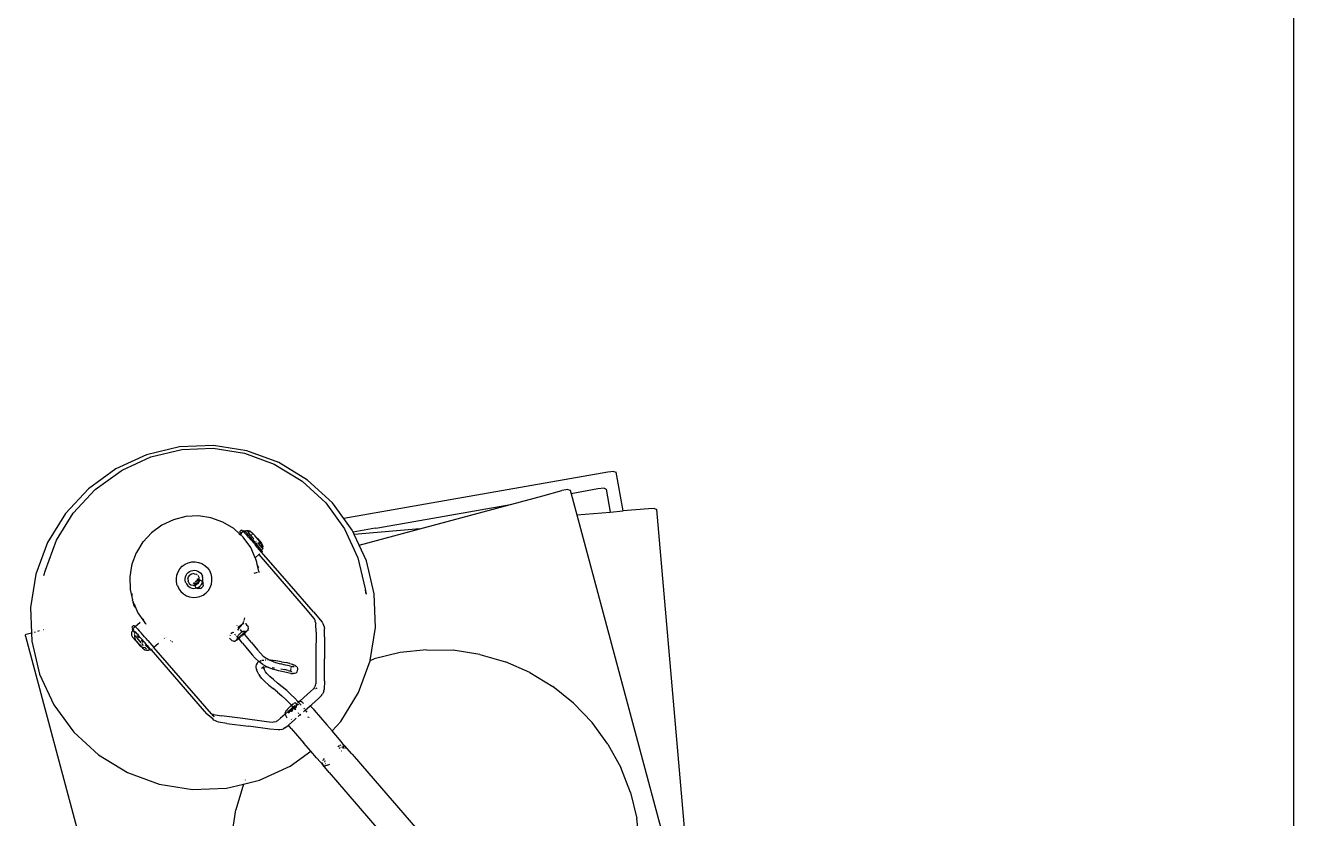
# Model space of a CAD drawing. Header units: metres. Extents: x -353 to 1688, y -477 to 135.
# Drawn here: x 73.053 to 73.4581, y -222.305 to -222.0516 of the extents above; entities that cross this region are included whole.
import ezdxf

# ---------------------------------------------------------------- set-up
doc = ezdxf.new("R2010")
doc.units = ezdxf.units.M
doc.header["$MEASUREMENT"] = 0
doc.layers.add('ID-LOOSE2', color=8, linetype='Continuous')

msp = doc.modelspace()

# ---------------------------------------------------------------- linework, layer by layer
at = {"layer": 'ID-LOOSE2', "linetype": 'Continuous'}
for p, q in [((73.45813, -221.91264), (73.45813, -222.5684)), ((73.10229, -222.18623), (73.09176, -222.18875)), ((73.1131, -222.18579), (73.10229, -222.18623)), ((73.12379, -222.18748), (73.1131, -222.18579)), ((73.09176, -222.18875), (73.08193, -222.19328)), ((73.08397, -222.19369), (73.09314, -222.18946)), ((73.09314, -222.18946), (73.10296, -222.18711)), ((73.10296, -222.18711), (73.11304, -222.1867)), ((73.11304, -222.1867), (73.12301, -222.18827)), ((73.12301, -222.18827), (73.13248, -222.19173)), ((73.13394, -222.1912), (73.12379, -222.18748)), ((73.08193, -222.19328), (73.07316, -222.19962)), ((73.07528, -222.19988), (73.08357, -222.19388)), ((73.08357, -222.19388), (73.08397, -222.19369)), ((73.13248, -222.19173), (73.14108, -222.19699)), ((73.14315, -222.19683), (73.13394, -222.1912)), ((73.23909, -222.19427), (73.15473, -222.20915)), ((73.24104, -222.19406), (73.23909, -222.19427)), ((73.24104, -222.19406), (73.24175, -222.19434)), ((73.24393, -222.2067), (73.24175, -222.19434)), ((73.14108, -222.19699), (73.14145, -222.19724)), ((73.14145, -222.19724), (73.14896, -222.20415)), ((73.1511, -222.20414), (73.14315, -222.19683)), ((73.07316, -222.19962), (73.06581, -222.20755)), ((73.06833, -222.20737), (73.07528, -222.19988)), ((73.20841, -222.20454), (73.21829, -222.20185)), ((73.21829, -222.20185), (73.22441, -222.20022)), ((73.22634, -222.19984), (73.22441, -222.20022)), ((73.22634, -222.19984), (73.22707, -222.20005)), ((73.22707, -222.20005), (73.22738, -222.20119)), ((73.23591, -222.19969), (73.22738, -222.20119)), ((73.22738, -222.20119), (73.2292, -222.20799)), ((73.23786, -222.19948), (73.23591, -222.19969)), ((73.23786, -222.19948), (73.23857, -222.19976)), ((73.23857, -222.19976), (73.23986, -222.20706)), ((73.14896, -222.20415), (73.15495, -222.2124)), ((73.15473, -222.20915), (73.1511, -222.20414)), ((73.16559, -222.21209), (73.20803, -222.2046)), ((73.17899, -222.21239), (73.20803, -222.2046)), ((73.20803, -222.2046), (73.20841, -222.20454)), ((73.23986, -222.20706), (73.24393, -222.2067)), ((73.25207, -222.20599), (73.24393, -222.2067)), ((73.25403, -222.20595), (73.25207, -222.20599)), ((73.25403, -222.20595), (73.25472, -222.20629)), ((73.26541, -222.32854), (73.25472, -222.20629)), ((73.06581, -222.20755), (73.06013, -222.21674)), ((73.06296, -222.21607), (73.06833, -222.20737)), ((73.10031, -222.20952), (73.09666, -222.21125)), ((73.10423, -222.20853), (73.10031, -222.20952)), ((73.10828, -222.20831), (73.10423, -222.20853)), ((73.1123, -222.2089), (73.10828, -222.20831)), ((73.11613, -222.21026), (73.1123, -222.2089)), ((73.11961, -222.21236), (73.11613, -222.21026)), ((73.15744, -222.21287), (73.15473, -222.20915)), ((73.2292, -222.20799), (73.23986, -222.20706)), ((73.2292, -222.20799), (73.26731, -222.35023)), ((73.23988, -222.20713), (73.23989, -222.20719)), ((73.09333, -222.21365), (73.09064, -222.21657)), ((73.09662, -222.21127), (73.09333, -222.21365)), ((73.09666, -222.21125), (73.09662, -222.21127)), ((73.1215, -222.21409), (73.11961, -222.21236)), ((73.12136, -222.21421), (73.1215, -222.21409)), ((73.12153, -222.21322), (73.12149, -222.21333)), ((73.12149, -222.21333), (73.12157, -222.21348)), ((73.1215, -222.21409), (73.1218, -222.21382)), ((73.12261, -222.21511), (73.1215, -222.21409)), ((73.12194, -222.21286), (73.12153, -222.21322)), ((73.12157, -222.21348), (73.12167, -222.21364)), ((73.1218, -222.21382), (73.12167, -222.21364)), ((73.1218, -222.21382), (73.12187, -222.21376)), ((73.12188, -222.21393), (73.1218, -222.21382)), ((73.12188, -222.21393), (73.12209, -222.21419)), ((73.12192, -222.21372), (73.12254, -222.21317)), ((73.12197, -222.21284), (73.12194, -222.21286)), ((73.12197, -222.21284), (73.12208, -222.21281)), ((73.12223, -222.21291), (73.12208, -222.21281)), ((73.12223, -222.21291), (73.12236, -222.21301)), ((73.12236, -222.21301), (73.12254, -222.21317)), ((73.12254, -222.21317), (73.12272, -222.21301)), ((73.12254, -222.21317), (73.1226, -222.21323)), ((73.12294, -222.21357), (73.1226, -222.21323)), ((73.12272, -222.21301), (73.12282, -222.213)), ((73.12282, -222.213), (73.12295, -222.21309)), ((73.12294, -222.21357), (73.12336, -222.21401)), ((73.12295, -222.21309), (73.12308, -222.21321)), ((73.12317, -222.21329), (73.12308, -222.21321)), ((73.12348, -222.21302), (73.12317, -222.21329)), ((73.12317, -222.21329), (73.12319, -222.21342)), ((73.1233, -222.21341), (73.12317, -222.21329)), ((73.1233, -222.21341), (73.12362, -222.21372)), ((73.12386, -222.21454), (73.12336, -222.21401)), ((73.12348, -222.21302), (73.12372, -222.21295)), ((73.12362, -222.21372), (73.12401, -222.21414)), ((73.12372, -222.21295), (73.12423, -222.213)), ((73.12416, -222.21342), (73.12377, -222.21306)), ((73.12377, -222.21306), (73.12403, -222.21317)), ((73.12441, -222.21514), (73.12386, -222.21454)), ((73.12401, -222.21414), (73.12436, -222.2145)), ((73.1246, -222.21327), (73.12403, -222.21317)), ((73.12416, -222.21342), (73.1244, -222.21373)), ((73.12423, -222.213), (73.12426, -222.21303)), ((73.12436, -222.2145), (73.12425, -222.21452)), ((73.12478, -222.21317), (73.12426, -222.21303)), ((73.12442, -222.21449), (73.12436, -222.2145)), ((73.12436, -222.2145), (73.12448, -222.21463)), ((73.12488, -222.21429), (73.1244, -222.21373)), ((73.12448, -222.21463), (73.12499, -222.21519)), ((73.12511, -222.21345), (73.1246, -222.21327)), ((73.12478, -222.21317), (73.1248, -222.21321)), ((73.12511, -222.21345), (73.1248, -222.21321)), ((73.12488, -222.21429), (73.12497, -222.21439)), ((73.12497, -222.21439), (73.1249, -222.21441)), ((73.12523, -222.21435), (73.12497, -222.21439)), ((73.12497, -222.21439), (73.12603, -222.21562)), ((73.12515, -222.21347), (73.12511, -222.21345)), ((73.12515, -222.2135), (73.12511, -222.21345)), ((73.12515, -222.21347), (73.12526, -222.21352)), ((73.12526, -222.21352), (73.12583, -222.21402)), ((73.12534, -222.21366), (73.12581, -222.2142)), ((73.12713, -222.21551), (73.12583, -222.21402)), ((73.12633, -222.2148), (73.1266, -222.21512)), ((73.15495, -222.2124), (73.15923, -222.22165)), ((73.15772, -222.21348), (73.15744, -222.21287)), ((73.16471, -222.21224), (73.15772, -222.21348)), ((73.15806, -222.21422), (73.15772, -222.21348)), ((73.17899, -222.21239), (73.15806, -222.21422)), ((73.15962, -222.21758), (73.15806, -222.21422)), ((73.15962, -222.21758), (73.17899, -222.21239)), ((73.16471, -222.21224), (73.16559, -222.21209)), ((73.06013, -222.21674), (73.05638, -222.22687)), ((73.05941, -222.22564), (73.06296, -222.21607)), ((73.09057, -222.21662), (73.08849, -222.21998)), ((73.09064, -222.21657), (73.09057, -222.21662)), ((73.125, -222.21841), (73.12261, -222.21511)), ((73.12441, -222.21514), (73.12498, -222.21577)), ((73.12554, -222.2164), (73.12498, -222.21577)), ((73.12553, -222.21579), (73.12499, -222.21519)), ((73.12647, -222.22164), (73.125, -222.21841)), ((73.12553, -222.21579), (73.12608, -222.21641)), ((73.12608, -222.21701), (73.12554, -222.2164)), ((73.12657, -222.21697), (73.12608, -222.21641)), ((73.12608, -222.21701), (73.12658, -222.21759)), ((73.12645, -222.21698), (73.12657, -222.21697)), ((73.12657, -222.21697), (73.12714, -222.21692)), ((73.12662, -222.21703), (73.12657, -222.21697)), ((73.1285, -222.21984), (73.12658, -222.21759)), ((73.1266, -222.21512), (73.12791, -222.21661)), ((73.12713, -222.21762), (73.12662, -222.21703)), ((73.12666, -222.21634), (73.12676, -222.21646)), ((73.12713, -222.21551), (73.1284, -222.21697)), ((73.12758, -222.21816), (73.12713, -222.21762)), ((73.12736, -222.21714), (73.12745, -222.21724)), ((73.1274, -222.2169), (73.12795, -222.21685)), ((73.12745, -222.21724), (73.12798, -222.21784)), ((73.12796, -222.21862), (73.12758, -222.21816)), ((73.12833, -222.21724), (73.12791, -222.21661)), ((73.12826, -222.219), (73.12796, -222.21862)), ((73.12798, -222.21784), (73.12838, -222.21827)), ((73.12838, -222.2192), (73.12826, -222.219)), ((73.12839, -222.21733), (73.12833, -222.21724)), ((73.12855, -222.21848), (73.12838, -222.21827)), ((73.12839, -222.21733), (73.12851, -222.21791)), ((73.1284, -222.21697), (73.12881, -222.21759)), ((73.12844, -222.21921), (73.12875, -222.21894)), ((73.12855, -222.21848), (73.12851, -222.21791)), ((73.12869, -222.21869), (73.12855, -222.21848)), ((73.12886, -222.21871), (73.12875, -222.21894)), ((73.12881, -222.21759), (73.12888, -222.21812)), ((73.12886, -222.21871), (73.12888, -222.21812)), ((73.16196, -222.22265), (73.15962, -222.21758)), ((73.08843, -222.22007), (73.08704, -222.22375)), ((73.08843, -222.22007), (73.08849, -222.21998)), ((73.10507, -222.22325), (73.10616, -222.22299)), ((73.10616, -222.22299), (73.10727, -222.22294)), ((73.10727, -222.22294), (73.10837, -222.22312)), ((73.10837, -222.22312), (73.10942, -222.2235)), ((73.1276, -222.22061), (73.12647, -222.22164)), ((73.12668, -222.22211), (73.12647, -222.22164)), ((73.12691, -222.22311), (73.12668, -222.22211)), ((73.12711, -222.2238), (73.12691, -222.22311)), ((73.12778, -222.22048), (73.1276, -222.22061)), ((73.1276, -222.22061), (73.14244, -222.23777)), ((73.12793, -222.22035), (73.1279, -222.22037)), ((73.12829, -222.21917), (73.12838, -222.2192)), ((73.12838, -222.2192), (73.12844, -222.21921)), ((73.12846, -222.21927), (73.12844, -222.21921)), ((73.12856, -222.21942), (73.12846, -222.21927)), ((73.12864, -222.21972), (73.1285, -222.21984)), ((73.13728, -222.22995), (73.1285, -222.21984)), ((73.12856, -222.21942), (73.12866, -222.21959)), ((73.12864, -222.21972), (73.12865, -222.21968)), ((73.12866, -222.21959), (73.12865, -222.21968)), ((73.15923, -222.22165), (73.1616, -222.23157)), ((73.16446, -222.23314), (73.16196, -222.22265)), ((73.05638, -222.22687), (73.05466, -222.23752)), ((73.0589, -222.22728), (73.05941, -222.22564)), ((73.08695, -222.22423), (73.08634, -222.22773)), ((73.08701, -222.22386), (73.08695, -222.22423)), ((73.08704, -222.22375), (73.08701, -222.22386)), ((73.10125, -222.22827), (73.10143, -222.22717)), ((73.10143, -222.22717), (73.10181, -222.22613)), ((73.10181, -222.22613), (73.1024, -222.22518)), ((73.1024, -222.22518), (73.10316, -222.22437)), ((73.10316, -222.22437), (73.10406, -222.22371)), ((73.10406, -222.22371), (73.10507, -222.22325)), ((73.10434, -222.22724), (73.10463, -222.22677)), ((73.10463, -222.22677), (73.10501, -222.22636)), ((73.10501, -222.22636), (73.10546, -222.22603)), ((73.10546, -222.22603), (73.10597, -222.2258)), ((73.10614, -222.22684), (73.10555, -222.22719)), ((73.10597, -222.2258), (73.10651, -222.22567)), ((73.1068, -222.22673), (73.10614, -222.22684)), ((73.10651, -222.22567), (73.10707, -222.22565)), ((73.10697, -222.22674), (73.1068, -222.22673)), ((73.10697, -222.22674), (73.10766, -222.22691)), ((73.10707, -222.22565), (73.10762, -222.22574)), ((73.10762, -222.22574), (73.10814, -222.22593)), ((73.10794, -222.22712), (73.10766, -222.22691)), ((73.10814, -222.22593), (73.10861, -222.22622)), ((73.10861, -222.22622), (73.10902, -222.22659)), ((73.10902, -222.22659), (73.10935, -222.22704)), ((73.10935, -222.22704), (73.10958, -222.22755)), ((73.10942, -222.2235), (73.11037, -222.22408)), ((73.11037, -222.22408), (73.11119, -222.22483)), ((73.11119, -222.22483), (73.11184, -222.22573)), ((73.11184, -222.22573), (73.11231, -222.22674)), ((73.11232, -222.2268), (73.11231, -222.22674)), ((73.11258, -222.22788), (73.11232, -222.2268)), ((73.12607, -222.22656), (73.12716, -222.22627)), ((73.12746, -222.2248), (73.12711, -222.2238)), ((73.12715, -222.22414), (73.12711, -222.2238)), ((73.12715, -222.22414), (73.12746, -222.2248)), ((73.12758, -222.22604), (73.12715, -222.22414)), ((73.12758, -222.22604), (73.12761, -222.22615)), ((73.12758, -222.22616), (73.12761, -222.22615)), ((73.12761, -222.22615), (73.12777, -222.22611)), ((73.12761, -222.22615), (73.12767, -222.2264)), ((73.12853, -222.22591), (73.1286, -222.22589)), ((73.08634, -222.22773), (73.08635, -222.22786)), ((73.08635, -222.22786), (73.08645, -222.23178)), ((73.10129, -222.22938), (73.10125, -222.22827)), ((73.10155, -222.23046), (73.10129, -222.22938)), ((73.10157, -222.23052), (73.10155, -222.23046)), ((73.10157, -222.23052), (73.10203, -222.23153)), ((73.10405, -222.22831), (73.10414, -222.22776)), ((73.10408, -222.22887), (73.10405, -222.22831)), ((73.10421, -222.22941), (73.10408, -222.22887)), ((73.10414, -222.22776), (73.10434, -222.22724)), ((73.10421, -222.22941), (73.10424, -222.22952)), ((73.10424, -222.22952), (73.10447, -222.23002)), ((73.10447, -222.23002), (73.1048, -222.23047)), ((73.1048, -222.23047), (73.10521, -222.23085)), ((73.10493, -222.22839), (73.10513, -222.22773)), ((73.10493, -222.22839), (73.105, -222.22905)), ((73.10503, -222.22924), (73.105, -222.22905)), ((73.10503, -222.22924), (73.10536, -222.22985)), ((73.10513, -222.22773), (73.10555, -222.22719)), ((73.10521, -222.23085), (73.10568, -222.23114)), ((73.10536, -222.22985), (73.10592, -222.23027)), ((73.10568, -222.23114), (73.1062, -222.23133)), ((73.10592, -222.23027), (73.1066, -222.23044)), ((73.10685, -222.22989), (73.10657, -222.22968)), ((73.10678, -222.23047), (73.1066, -222.23044)), ((73.10678, -222.23047), (73.10714, -222.23041)), ((73.10685, -222.22989), (73.10706, -222.22997)), ((73.10685, -222.22989), (73.10711, -222.23008)), ((73.10706, -222.22997), (73.10711, -222.22997)), ((73.10711, -222.22997), (73.10719, -222.22985)), ((73.10711, -222.22997), (73.10714, -222.22996)), ((73.10711, -222.22997), (73.10711, -222.23008)), ((73.10711, -222.23008), (73.10711, -222.23015)), ((73.10711, -222.23015), (73.10714, -222.23041)), ((73.10711, -222.23015), (73.10724, -222.23027)), ((73.10714, -222.22996), (73.10719, -222.22997)), ((73.10714, -222.23041), (73.10734, -222.23037)), ((73.10714, -222.23041), (73.10716, -222.23061)), ((73.10716, -222.23061), (73.10741, -222.23108)), ((73.10719, -222.22985), (73.10726, -222.2295)), ((73.10719, -222.22985), (73.10719, -222.22997)), ((73.10719, -222.22997), (73.10746, -222.22991)), ((73.10719, -222.22997), (73.1072, -222.23011)), ((73.1072, -222.23011), (73.10722, -222.23015)), ((73.10722, -222.23015), (73.10724, -222.23027)), ((73.10722, -222.23015), (73.10734, -222.23037)), ((73.10724, -222.23027), (73.10734, -222.23037)), ((73.10731, -222.22946), (73.10726, -222.2295)), ((73.10756, -222.22914), (73.10731, -222.22946)), ((73.10734, -222.23037), (73.10744, -222.23036)), ((73.10734, -222.23037), (73.10737, -222.23042)), ((73.10741, -222.23108), (73.10771, -222.2313)), ((73.10804, -222.23001), (73.10744, -222.23036)), ((73.10746, -222.22991), (73.10782, -222.2297)), ((73.10792, -222.22893), (73.10756, -222.22914)), ((73.10756, -222.2291), (73.10792, -222.22893)), ((73.10756, -222.22914), (73.10756, -222.2291)), ((73.10782, -222.2297), (73.10797, -222.2295)), ((73.10785, -222.23127), (73.10836, -222.23103)), ((73.10792, -222.22893), (73.10799, -222.22885)), ((73.10819, -222.22885), (73.10792, -222.22893)), ((73.10799, -222.22885), (73.10817, -222.22882)), ((73.10816, -222.22873), (73.108, -222.22842)), ((73.108, -222.22842), (73.10837, -222.22882)), ((73.10846, -222.22946), (73.10804, -222.23001)), ((73.10815, -222.2291), (73.1082, -222.22908)), ((73.10817, -222.22882), (73.10816, -222.22873)), ((73.10819, -222.22885), (73.10817, -222.22882)), ((73.10817, -222.22882), (73.10837, -222.22882)), ((73.10818, -222.22888), (73.10819, -222.22885)), ((73.10819, -222.22897), (73.10818, -222.22888)), ((73.10819, -222.22885), (73.10827, -222.22887)), ((73.1082, -222.22908), (73.10819, -222.22897)), ((73.10855, -222.22795), (73.10821, -222.22733)), ((73.10831, -222.22886), (73.10827, -222.22887)), ((73.10853, -222.22894), (73.10831, -222.22886)), ((73.10836, -222.23103), (73.10881, -222.23071)), ((73.10837, -222.22882), (73.10839, -222.22878)), ((73.10837, -222.22882), (73.10853, -222.22894)), ((73.10839, -222.22878), (73.10846, -222.22877)), ((73.10846, -222.22877), (73.10861, -222.22875)), ((73.1086, -222.22899), (73.10846, -222.22946)), ((73.1086, -222.22899), (73.10853, -222.22894)), ((73.10859, -222.22814), (73.10855, -222.22795)), ((73.10866, -222.22876), (73.10859, -222.22814)), ((73.10866, -222.2288), (73.1086, -222.22899)), ((73.10864, -222.22902), (73.1086, -222.22899)), ((73.10866, -222.22876), (73.10861, -222.22875)), ((73.10912, -222.22888), (73.10866, -222.22876)), ((73.10866, -222.2288), (73.10866, -222.22876)), ((73.10881, -222.23071), (73.10884, -222.23067)), ((73.10896, -222.23144), (73.1094, -222.23118)), ((73.109, -222.2305), (73.10919, -222.2303)), ((73.10954, -222.22919), (73.10912, -222.22888)), ((73.10919, -222.2303), (73.10948, -222.22982)), ((73.1094, -222.23118), (73.10971, -222.23078)), ((73.10948, -222.22982), (73.10964, -222.22939)), ((73.10964, -222.22939), (73.10954, -222.22919)), ((73.10961, -222.22766), (73.10958, -222.22755)), ((73.10974, -222.2282), (73.10961, -222.22766)), ((73.10964, -222.22939), (73.10968, -222.2293)), ((73.10979, -222.22965), (73.10964, -222.22939)), ((73.10968, -222.2293), (73.10976, -222.22875)), ((73.10986, -222.23029), (73.10971, -222.23078)), ((73.10976, -222.22875), (73.10974, -222.2282)), ((73.10979, -222.22965), (73.10981, -222.2298)), ((73.10986, -222.23029), (73.10981, -222.2298)), ((73.11148, -222.23208), (73.11206, -222.23113)), ((73.11206, -222.23113), (73.11245, -222.23009)), ((73.11245, -222.23009), (73.11262, -222.22899)), ((73.11262, -222.22899), (73.11258, -222.22788)), ((73.14502, -222.23891), (73.13728, -222.22995)), ((73.08645, -222.23178), (73.08721, -222.23508)), ((73.08716, -222.23395), (73.08712, -222.23302)), ((73.08721, -222.23528), (73.08721, -222.23508)), ((73.08721, -222.23528), (73.08735, -222.23573)), ((73.10203, -222.23153), (73.10269, -222.23243)), ((73.10269, -222.23243), (73.10351, -222.23318)), ((73.10351, -222.23318), (73.10446, -222.23376)), ((73.10446, -222.23376), (73.1055, -222.23415)), ((73.1055, -222.23415), (73.1066, -222.23432)), ((73.1062, -222.23133), (73.10675, -222.23142)), ((73.1066, -222.23432), (73.10772, -222.23427)), ((73.10675, -222.23142), (73.10731, -222.23139)), ((73.10731, -222.23139), (73.10771, -222.2313)), ((73.10771, -222.2313), (73.10785, -222.23127)), ((73.10771, -222.2313), (73.10783, -222.23139)), ((73.10772, -222.23427), (73.1088, -222.23401)), ((73.10783, -222.23139), (73.10834, -222.23152)), ((73.10847, -222.23152), (73.10834, -222.23152)), ((73.10896, -222.23144), (73.10847, -222.23152)), ((73.1088, -222.23401), (73.10981, -222.23355)), ((73.10981, -222.23355), (73.11072, -222.23289)), ((73.11072, -222.23289), (73.11148, -222.23208)), ((73.1616, -222.23157), (73.16191, -222.23326)), ((73.16191, -222.23326), (73.16162, -222.23204)), ((73.16488, -222.24392), (73.16446, -222.23314)), ((73.05466, -222.23752), (73.05497, -222.24562)), ((73.08735, -222.23573), (73.08743, -222.23586)), ((73.0875, -222.23604), (73.08743, -222.23586)), ((73.08746, -222.23565), (73.0876, -222.23623)), ((73.0875, -222.23604), (73.08772, -222.23684)), ((73.0875, -222.23604), (73.0876, -222.23623)), ((73.08759, -222.23688), (73.08772, -222.23684)), ((73.0876, -222.23623), (73.08762, -222.23631)), ((73.08762, -222.23631), (73.08785, -222.23681)), ((73.08772, -222.23684), (73.08788, -222.23738)), ((73.08785, -222.23681), (73.08821, -222.23671)), ((73.08785, -222.23681), (73.08904, -222.23943)), ((73.14244, -222.23777), (73.14519, -222.24101)), ((73.14502, -222.23891), (73.1478, -222.24219)), ((73.0875, -222.24334), (73.0871, -222.2437)), ((73.08753, -222.24331), (73.0875, -222.24334)), ((73.08753, -222.24331), (73.08765, -222.24329)), ((73.08779, -222.24339), (73.08765, -222.24329)), ((73.0881, -222.24365), (73.0897, -222.24224)), ((73.08904, -222.23943), (73.08913, -222.23954)), ((73.08913, -222.23954), (73.09054, -222.24149)), ((73.09054, -222.24149), (73.09082, -222.24125)), ((73.09054, -222.24149), (73.09142, -222.24272)), ((73.09146, -222.24276), (73.09142, -222.24272)), ((73.09146, -222.24276), (73.09151, -222.24282)), ((73.12053, -222.2433), (73.12058, -222.24336)), ((73.12215, -222.24297), (73.12126, -222.24412)), ((73.12179, -222.24322), (73.12148, -222.24345)), ((73.12179, -222.24322), (73.12204, -222.24304)), ((73.12215, -222.24297), (73.12204, -222.24304)), ((73.12224, -222.24292), (73.12215, -222.24297)), ((73.12261, -222.24238), (73.12224, -222.24292)), ((73.1228, -222.24262), (73.12224, -222.24292)), ((73.1227, -222.24201), (73.12261, -222.24238)), ((73.12299, -222.24088), (73.12277, -222.24173)), ((73.12352, -222.2428), (73.12338, -222.24274)), ((73.1239, -222.24328), (73.12352, -222.2428)), ((73.1239, -222.24328), (73.12416, -222.24371)), ((73.14519, -222.24101), (73.14542, -222.24141)), ((73.14542, -222.24141), (73.14561, -222.24183)), ((73.14574, -222.24228), (73.14561, -222.24183)), ((73.14574, -222.24228), (73.14582, -222.24274)), ((73.14586, -222.24538), (73.14582, -222.24274)), ((73.1478, -222.24219), (73.14807, -222.24266)), ((73.14807, -222.24266), (73.14829, -222.24316)), ((73.14829, -222.24316), (73.14845, -222.24369)), ((73.05302, -222.24628), (73.05325, -222.24608)), ((73.05304, -222.24668), (73.05302, -222.24628)), ((73.05304, -222.24668), (73.08115, -222.35162)), ((73.05325, -222.24608), (73.05497, -222.24562)), ((73.05497, -222.24562), (73.05525, -222.24554)), ((73.05497, -222.24562), (73.05508, -222.2483)), ((73.0559, -222.24537), (73.05622, -222.24528)), ((73.05697, -222.24508), (73.05756, -222.24492)), ((73.05886, -222.24457), (73.0589, -222.24456)), ((73.08696, -222.24545), (73.08687, -222.24587)), ((73.08687, -222.24587), (73.08693, -222.24641)), ((73.08693, -222.24641), (73.08726, -222.24696)), ((73.08709, -222.24521), (73.08696, -222.24545)), ((73.0871, -222.2437), (73.08706, -222.24381)), ((73.08706, -222.24381), (73.08714, -222.24396)), ((73.08709, -222.24521), (73.0874, -222.24494)), ((73.08714, -222.24396), (73.08724, -222.24412)), ((73.0872, -222.24448), (73.08718, -222.24458)), ((73.08718, -222.24458), (73.08728, -222.24475)), ((73.0872, -222.24448), (73.08721, -222.24444)), ((73.08721, -222.24444), (73.08737, -222.2443)), ((73.08737, -222.2443), (73.08724, -222.24412)), ((73.08832, -222.24822), (73.08726, -222.24696)), ((73.08738, -222.2449), (73.08728, -222.24475)), ((73.08737, -222.2443), (73.08744, -222.24424)), ((73.08745, -222.24441), (73.08737, -222.2443)), ((73.0874, -222.24494), (73.08738, -222.2449)), ((73.08749, -222.24504), (73.0874, -222.24494)), ((73.0874, -222.24494), (73.08768, -222.24503)), ((73.08765, -222.24467), (73.08745, -222.24441)), ((73.08748, -222.2442), (73.0881, -222.24365)), ((73.08779, -222.2451), (73.08768, -222.24503)), ((73.08788, -222.24555), (73.08774, -222.24536)), ((73.08784, -222.24625), (73.08775, -222.24617)), ((73.08779, -222.24339), (73.08792, -222.24349)), ((73.08779, -222.2451), (73.08807, -222.24536)), ((73.08784, -222.24625), (73.08785, -222.24632)), ((73.08785, -222.24632), (73.08789, -222.24684)), ((73.08785, -222.24632), (73.08794, -222.24647)), ((73.08814, -222.24586), (73.08788, -222.24555)), ((73.08789, -222.24684), (73.08795, -222.24737)), ((73.0881, -222.24365), (73.08792, -222.24349)), ((73.08794, -222.24647), (73.08822, -222.24669)), ((73.08833, -222.24796), (73.08795, -222.24737)), ((73.08807, -222.24536), (73.08852, -222.24582)), ((73.08816, -222.24371), (73.0881, -222.24365)), ((73.0885, -222.24404), (73.08816, -222.24371)), ((73.08822, -222.24669), (73.08872, -222.24727)), ((73.0885, -222.24404), (73.08892, -222.24448)), ((73.08912, -222.24642), (73.08852, -222.24582)), ((73.08864, -222.24586), (73.08862, -222.24584)), ((73.08912, -222.24642), (73.08864, -222.24586)), ((73.08867, -222.24649), (73.08872, -222.24655)), ((73.08872, -222.24655), (73.08922, -222.24714)), ((73.09003, -222.24882), (73.08872, -222.24727)), ((73.08892, -222.24448), (73.08942, -222.24501)), ((73.08925, -222.24657), (73.08912, -222.24642)), ((73.08922, -222.24714), (73.0893, -222.24722)), ((73.08928, -222.24661), (73.08925, -222.24657)), ((73.0896, -222.24698), (73.08928, -222.24661)), ((73.08942, -222.24501), (73.08997, -222.24561)), ((73.09029, -222.24772), (73.0896, -222.24698)), ((73.09053, -222.24624), (73.08997, -222.24561)), ((73.09109, -222.24687), (73.09053, -222.24624)), ((73.09109, -222.24687), (73.09163, -222.24748)), ((73.09747, -222.24731), (73.09733, -222.24743)), ((73.09781, -222.24701), (73.09779, -222.24703)), ((73.09825, -222.24725), (73.09818, -222.24719)), ((73.11828, -222.24743), (73.11824, -222.24729)), ((73.11872, -222.24787), (73.11828, -222.24743)), ((73.11843, -222.24639), (73.11832, -222.24654)), ((73.11878, -222.24592), (73.11901, -222.24567)), ((73.11901, -222.24567), (73.11928, -222.24541)), ((73.1194, -222.24548), (73.11932, -222.24538)), ((73.11955, -222.24565), (73.11946, -222.24555)), ((73.12007, -222.24623), (73.11995, -222.2461)), ((73.12007, -222.24623), (73.12012, -222.24629)), ((73.12045, -222.24666), (73.12077, -222.24701)), ((73.12126, -222.24412), (73.12074, -222.24479)), ((73.12076, -222.24714), (73.12074, -222.24718)), ((73.12075, -222.24755), (73.12074, -222.24718)), ((73.12075, -222.24755), (73.12101, -222.24728)), ((73.12077, -222.24701), (73.12076, -222.24714)), ((73.1208, -222.24676), (73.12077, -222.24701)), ((73.12077, -222.24701), (73.12101, -222.24728)), ((73.12085, -222.24666), (73.1208, -222.24676)), ((73.12092, -222.24657), (73.12085, -222.24666)), ((73.1209, -222.24393), (73.121, -222.24383)), ((73.12092, -222.24657), (73.121, -222.24644)), ((73.12101, -222.24647), (73.12092, -222.24657)), ((73.121, -222.24383), (73.12114, -222.24373)), ((73.121, -222.24383), (73.12126, -222.24412)), ((73.12107, -222.24639), (73.121, -222.24644)), ((73.12101, -222.24647), (73.12107, -222.24639)), ((73.12101, -222.24728), (73.12118, -222.24711)), ((73.12101, -222.24728), (73.12119, -222.24748)), ((73.12109, -222.24633), (73.12107, -222.24639)), ((73.12122, -222.24621), (73.12109, -222.24633)), ((73.12148, -222.24345), (73.12114, -222.24373)), ((73.12175, -222.24657), (73.12118, -222.24711)), ((73.12142, -222.24729), (73.12119, -222.24748)), ((73.12122, -222.24621), (73.12125, -222.24616)), ((73.12139, -222.24604), (73.12125, -222.24616)), ((73.12126, -222.24412), (73.12133, -222.2442)), ((73.12147, -222.24595), (73.12139, -222.24604)), ((73.12142, -222.24729), (73.12173, -222.24703)), ((73.12159, -222.24585), (73.12147, -222.24595)), ((73.12159, -222.24585), (73.12171, -222.24574)), ((73.12169, -222.24461), (73.12178, -222.24471)), ((73.12171, -222.24574), (73.1218, -222.24567)), ((73.12175, -222.24657), (73.12237, -222.24602)), ((73.12232, -222.24531), (73.12178, -222.24471)), ((73.12194, -222.24555), (73.1218, -222.24567)), ((73.12194, -222.24555), (73.122, -222.24552)), ((73.122, -222.24552), (73.12198, -222.24553)), ((73.12211, -222.24545), (73.122, -222.24552)), ((73.12239, -222.24646), (73.12206, -222.24675)), ((73.12212, -222.24542), (73.12211, -222.24545)), ((73.12212, -222.24542), (73.12222, -222.24536)), ((73.12215, -222.24544), (73.12222, -222.24536)), ((73.12222, -222.24539), (73.12215, -222.24544)), ((73.12228, -222.24536), (73.12222, -222.24536)), ((73.12228, -222.24536), (73.12222, -222.24539)), ((73.12232, -222.24531), (73.12228, -222.24536)), ((73.12248, -222.24523), (73.12232, -222.24531)), ((73.1224, -222.24541), (73.12232, -222.24531)), ((73.1227, -222.24574), (73.12237, -222.24602)), ((73.12255, -222.24518), (73.12248, -222.24523)), ((73.12266, -222.24519), (73.12255, -222.24518)), ((73.1227, -222.24574), (73.12256, -222.24559)), ((73.12259, -222.24628), (73.12287, -222.24601)), ((73.12296, -222.24553), (73.1227, -222.24574)), ((73.12291, -222.24597), (73.1227, -222.24574)), ((73.12295, -222.2452), (73.12273, -222.24519)), ((73.12291, -222.24597), (73.12287, -222.24601)), ((73.12305, -222.24584), (73.12291, -222.24597)), ((73.12301, -222.24608), (73.12291, -222.24597)), ((73.12327, -222.24525), (73.12295, -222.2452)), ((73.12296, -222.24553), (73.12327, -222.24525)), ((73.12417, -222.24741), (73.12301, -222.24608)), ((73.12319, -222.2457), (73.12305, -222.24584)), ((73.12319, -222.2457), (73.12347, -222.24542)), ((73.12327, -222.24525), (73.12335, -222.24522)), ((73.12335, -222.24522), (73.12342, -222.24519)), ((73.12367, -222.24505), (73.12342, -222.24519)), ((73.1237, -222.24518), (73.12347, -222.24542)), ((73.1237, -222.24518), (73.12386, -222.24499)), ((73.12396, -222.24485), (73.12386, -222.24499)), ((73.12416, -222.24454), (73.12396, -222.24485)), ((73.12427, -222.24409), (73.12416, -222.24371)), ((73.12416, -222.24454), (73.12418, -222.24445)), ((73.12524, -222.2487), (73.12417, -222.24741)), ((73.12418, -222.24445), (73.12427, -222.24409)), ((73.14586, -222.24538), (73.14585, -222.25234)), ((73.14845, -222.24369), (73.14855, -222.24423)), ((73.14859, -222.24693), (73.14855, -222.24423)), ((73.14859, -222.24693), (73.14859, -222.25395)), ((73.16319, -222.25444), (73.16488, -222.24392)), ((73.05508, -222.2483), (73.05758, -222.25878)), ((73.08832, -222.24822), (73.08948, -222.24958)), ((73.08833, -222.24796), (73.08846, -222.24814)), ((73.08962, -222.2495), (73.08846, -222.24814)), ((73.08948, -222.24958), (73.08999, -222.25003)), ((73.08962, -222.2495), (73.09018, -222.25018)), ((73.08998, -222.248), (73.09031, -222.24838)), ((73.08999, -222.25003), (73.09018, -222.25018)), ((73.09079, -222.24972), (73.09018, -222.24899)), ((73.09068, -222.25032), (73.09018, -222.25018)), ((73.09018, -222.25018), (73.09068, -222.25076)), ((73.09079, -222.2483), (73.09029, -222.24772)), ((73.09066, -222.24876), (73.09031, -222.24838)), ((73.09126, -222.25044), (73.09068, -222.25032)), ((73.09116, -222.25118), (73.09068, -222.25076)), ((73.09126, -222.24884), (73.09079, -222.2483)), ((73.09167, -222.25131), (73.09116, -222.25118)), ((73.0913, -222.25034), (73.09118, -222.25019)), ((73.09149, -222.24916), (73.09126, -222.24884)), ((73.09173, -222.2508), (73.09126, -222.25044)), ((73.09139, -222.25048), (73.0913, -222.25034)), ((73.09137, -222.24954), (73.09131, -222.24947)), ((73.09137, -222.24954), (73.09183, -222.25003)), ((73.09139, -222.25048), (73.09173, -222.2508)), ((73.09192, -222.24966), (73.09149, -222.24916)), ((73.09213, -222.24805), (73.09163, -222.24748)), ((73.09211, -222.25127), (73.09167, -222.25131)), ((73.09223, -222.25044), (73.09183, -222.25003)), ((73.09195, -222.24968), (73.09192, -222.24966)), ((73.09195, -222.24968), (73.09235, -222.25019)), ((73.09236, -222.25117), (73.09211, -222.25127)), ((73.09213, -222.24805), (73.09406, -222.25033)), ((73.09223, -222.25044), (73.09254, -222.25076)), ((73.09235, -222.25019), (73.09257, -222.25049)), ((73.09296, -222.25086), (73.09235, -222.25019)), ((73.09236, -222.25117), (73.09267, -222.2509)), ((73.09254, -222.25076), (73.09266, -222.25087)), ((73.09262, -222.25061), (73.09257, -222.25049)), ((73.09262, -222.25061), (73.09266, -222.25087)), ((73.09266, -222.25087), (73.09267, -222.2509)), ((73.09267, -222.2509), (73.09276, -222.25096)), ((73.09276, -222.25096), (73.0929, -222.25108)), ((73.0929, -222.25108), (73.09302, -222.25117)), ((73.09312, -222.25116), (73.09302, -222.25117)), ((73.09316, -222.25109), (73.09312, -222.25116)), ((73.09335, -222.25096), (73.09316, -222.25109)), ((73.09316, -222.25109), (73.10806, -222.26827)), ((73.0935, -222.25083), (73.09347, -222.25085)), ((73.09559, -222.24898), (73.09406, -222.25033)), ((73.11248, -222.27152), (73.09406, -222.25033)), ((73.09948, -222.24819), (73.09936, -222.24809)), ((73.09999, -222.24858), (73.09979, -222.24842)), ((73.11911, -222.24818), (73.11872, -222.24787)), ((73.11948, -222.24833), (73.11911, -222.24818)), ((73.11954, -222.24834), (73.11948, -222.24833)), ((73.11954, -222.24834), (73.1199, -222.2483)), ((73.1199, -222.2483), (73.12004, -222.24824)), ((73.12036, -222.24808), (73.12004, -222.24824)), ((73.12055, -222.24796), (73.12036, -222.24808)), ((73.12053, -222.24783), (73.12071, -222.24759)), ((73.12055, -222.24796), (73.12079, -222.24779)), ((73.12073, -222.24753), (73.12071, -222.24759)), ((73.12075, -222.24755), (73.12071, -222.24759)), ((73.12079, -222.24779), (73.12109, -222.24756)), ((73.12119, -222.24748), (73.12109, -222.24756)), ((73.12119, -222.24748), (73.12128, -222.24759)), ((73.12242, -222.2489), (73.12128, -222.24759)), ((73.12242, -222.2489), (73.12348, -222.25017)), ((73.12348, -222.25017), (73.12545, -222.25261)), ((73.12524, -222.2487), (73.12716, -222.25109)), ((73.12808, -222.25214), (73.12716, -222.25109)), ((73.18118, -222.25101), (73.17269, -222.25194)), ((73.18118, -222.25101), (73.18971, -222.2512)), ((73.19815, -222.2525), (73.18971, -222.2512)), ((73.12646, -222.25376), (73.12545, -222.25261)), ((73.1276, -222.25482), (73.12646, -222.25376)), ((73.12686, -222.25582), (73.12713, -222.25528)), ((73.12713, -222.25528), (73.12739, -222.25494)), ((73.12739, -222.25494), (73.1276, -222.25482)), ((73.1276, -222.25482), (73.12776, -222.25474)), ((73.12891, -222.25577), (73.1276, -222.25482)), ((73.12776, -222.25474), (73.12835, -222.25443)), ((73.12808, -222.25214), (73.12903, -222.25304)), ((73.12856, -222.25438), (73.12921, -222.25432)), ((73.12903, -222.25304), (73.13012, -222.25382)), ((73.12964, -222.25428), (73.12988, -222.25426)), ((73.13012, -222.25382), (73.13113, -222.25433)), ((73.13113, -222.25433), (73.13038, -222.25429)), ((73.13113, -222.25433), (73.13144, -222.25448)), ((73.13135, -222.25434), (73.13113, -222.25433)), ((73.13306, -222.25456), (73.13135, -222.25434)), ((73.13144, -222.25448), (73.13293, -222.25505)), ((73.13293, -222.25505), (73.13454, -222.25552)), ((73.13479, -222.25486), (73.13306, -222.25456)), ((73.13609, -222.2559), (73.13454, -222.25552)), ((73.13479, -222.25486), (73.13629, -222.25514)), ((73.13748, -222.25542), (73.13629, -222.25514)), ((73.13748, -222.25542), (73.1383, -222.25567)), ((73.14585, -222.25234), (73.14582, -222.25929)), ((73.14855, -222.26096), (73.14859, -222.25395)), ((73.15942, -222.26469), (73.16317, -222.25457)), ((73.16317, -222.25457), (73.16319, -222.25444)), ((73.16319, -222.25444), (73.16439, -222.25397)), ((73.17269, -222.25194), (73.16439, -222.25397)), ((73.19815, -222.2525), (73.20635, -222.25488)), ((73.21417, -222.25833), (73.20635, -222.25488)), ((73.05758, -222.25878), (73.06211, -222.26857)), ((73.12675, -222.25623), (73.12686, -222.25582)), ((73.12678, -222.25691), (73.12675, -222.25623)), ((73.12678, -222.25691), (73.12685, -222.25733)), ((73.12713, -222.25811), (73.12685, -222.25733)), ((73.12763, -222.25898), (73.12713, -222.25811)), ((73.12763, -222.25898), (73.12783, -222.25929)), ((73.12854, -222.26022), (73.12783, -222.25929)), ((73.12849, -222.25689), (73.12893, -222.2566)), ((73.12891, -222.25577), (73.13046, -222.25656)), ((73.12896, -222.25664), (73.12892, -222.25679)), ((73.12893, -222.2566), (73.12897, -222.2566)), ((73.12896, -222.25664), (73.12901, -222.25662)), ((73.12897, -222.2566), (73.129, -222.25655)), ((73.12897, -222.2566), (73.12901, -222.25662)), ((73.129, -222.25655), (73.12904, -222.25653)), ((73.129, -222.25655), (73.12905, -222.25659)), ((73.12901, -222.25662), (73.12905, -222.25659)), ((73.12903, -222.25647), (73.12913, -222.25635)), ((73.12903, -222.25638), (73.12903, -222.25647)), ((73.12903, -222.25647), (73.12904, -222.25653)), ((73.12905, -222.25659), (73.12904, -222.25653)), ((73.12905, -222.25659), (73.12966, -222.25653)), ((73.12905, -222.2567), (73.12905, -222.25659)), ((73.12905, -222.2567), (73.12906, -222.25697)), ((73.12905, -222.2567), (73.12925, -222.25726)), ((73.12969, -222.25804), (73.12925, -222.25726)), ((73.12971, -222.25653), (73.12966, -222.25653)), ((73.13016, -222.2586), (73.12969, -222.25804)), ((73.13002, -222.2565), (73.12971, -222.25653)), ((73.13002, -222.2565), (73.13046, -222.25656)), ((73.13109, -222.25955), (73.13016, -222.2586)), ((73.13046, -222.25656), (73.13052, -222.25658)), ((73.13052, -222.25658), (73.13216, -222.2572)), ((73.13052, -222.25658), (73.13084, -222.25659)), ((73.13224, -222.26058), (73.13109, -222.25955)), ((73.13186, -222.25671), (73.13262, -222.25681)), ((73.13389, -222.25771), (73.13216, -222.2572)), ((73.13551, -222.25811), (73.13389, -222.25771)), ((73.13457, -222.25714), (73.13583, -222.25738)), ((73.13683, -222.2584), (73.13551, -222.25811)), ((73.137, -222.25765), (73.13583, -222.25738)), ((73.13738, -222.25618), (73.13609, -222.2559)), ((73.13781, -222.25857), (73.13683, -222.2584)), ((73.137, -222.25765), (73.13778, -222.25789)), ((73.13738, -222.25618), (73.13848, -222.25637)), ((73.13742, -222.25772), (73.13778, -222.25789)), ((73.13772, -222.25744), (73.13776, -222.25755)), ((73.13777, -222.25716), (73.13776, -222.25755)), ((73.13776, -222.25755), (73.13776, -222.2576)), ((73.13784, -222.25776), (73.13776, -222.2576)), ((73.13777, -222.25716), (73.13783, -222.25702)), ((73.13781, -222.25857), (73.13838, -222.25861)), ((73.13791, -222.25796), (73.13798, -222.25797)), ((73.13792, -222.25683), (73.13796, -222.25675)), ((73.13802, -222.25669), (73.13796, -222.25675)), ((73.13818, -222.25817), (73.13798, -222.25797)), ((73.13848, -222.25637), (73.13828, -222.25645)), ((73.1383, -222.25567), (73.13868, -222.25584)), ((73.13881, -222.25862), (73.13838, -222.25861)), ((73.13848, -222.25637), (73.13851, -222.25636)), ((73.13851, -222.25636), (73.13869, -222.2563)), ((73.13851, -222.25636), (73.1389, -222.25639)), ((73.13921, -222.25608), (73.13868, -222.25584)), ((73.13881, -222.25862), (73.13906, -222.25855)), ((73.13906, -222.25855), (73.13948, -222.2584)), ((73.13921, -222.25608), (73.1395, -222.25632)), ((73.13948, -222.2584), (73.1398, -222.25809)), ((73.13981, -222.25664), (73.1395, -222.25632)), ((73.1398, -222.25809), (73.13999, -222.25769)), ((73.13981, -222.25664), (73.13996, -222.25705)), ((73.13996, -222.25705), (73.14, -222.25724)), ((73.13999, -222.25769), (73.14, -222.25724)), ((73.14582, -222.25929), (73.14576, -222.26189)), ((73.21417, -222.25833), (73.22147, -222.26275)), ((73.12953, -222.26122), (73.12854, -222.26022)), ((73.13074, -222.2623), (73.12953, -222.26122)), ((73.13074, -222.2623), (73.13213, -222.26345)), ((73.13359, -222.26462), (73.13213, -222.26345)), ((73.13361, -222.2617), (73.13224, -222.26058)), ((73.13507, -222.26287), (73.13361, -222.2617)), ((73.13649, -222.26407), (73.13507, -222.26287)), ((73.14501, -222.26353), (73.14411, -222.2644)), ((73.14529, -222.26316), (73.14501, -222.26353)), ((73.14551, -222.26276), (73.14529, -222.26316)), ((73.14566, -222.26234), (73.14551, -222.26276)), ((73.14566, -222.26234), (73.14576, -222.26189)), ((73.14609, -222.26327), (73.14572, -222.26354)), ((73.14855, -222.26096), (73.14848, -222.26367)), ((73.22813, -222.2681), (73.22147, -222.26275)), ((73.13359, -222.26462), (73.13498, -222.26579)), ((73.13627, -222.26694), (73.13498, -222.26579)), ((73.13627, -222.26694), (73.13743, -222.26808)), ((73.13784, -222.26527), (73.13649, -222.26407)), ((73.13905, -222.26646), (73.13784, -222.26527)), ((73.14006, -222.26755), (73.13905, -222.26646)), ((73.13992, -222.26758), (73.13974, -222.26766)), ((73.13992, -222.26758), (73.14006, -222.26755)), ((73.14006, -222.26755), (73.14021, -222.26751)), ((73.14016, -222.26765), (73.14006, -222.26755)), ((73.14029, -222.2678), (73.14016, -222.26765)), ((73.14021, -222.26751), (73.14053, -222.26746)), ((73.14067, -222.26746), (73.14029, -222.2678)), ((73.14053, -222.26746), (73.14067, -222.26746)), ((73.14202, -222.26628), (73.14067, -222.26746)), ((73.14067, -222.26746), (73.14077, -222.26746)), ((73.14077, -222.26746), (73.14112, -222.2676)), ((73.14129, -222.26769), (73.14112, -222.2676)), ((73.14129, -222.26769), (73.14166, -222.26799)), ((73.14202, -222.26628), (73.14411, -222.2644)), ((73.14449, -222.26849), (73.14662, -222.26659)), ((73.14662, -222.26659), (73.14757, -222.26567)), ((73.14757, -222.26567), (73.1479, -222.26523)), ((73.14817, -222.26474), (73.1479, -222.26523)), ((73.14836, -222.26422), (73.14817, -222.26474)), ((73.14836, -222.26422), (73.14848, -222.26367)), ((73.15374, -222.27389), (73.15942, -222.26469)), ((73.06211, -222.26857), (73.06845, -222.2773)), ((73.10806, -222.26827), (73.11092, -222.27149)), ((73.11285, -222.27313), (73.11092, -222.27149)), ((73.11233, -222.27146), (73.11225, -222.27142)), ((73.11262, -222.27159), (73.11248, -222.27152)), ((73.11307, -222.27173), (73.11262, -222.27159)), ((73.11262, -222.27159), (73.11323, -222.27237)), ((73.11307, -222.27173), (73.11565, -222.27212)), ((73.13602, -222.27156), (73.13452, -222.27289)), ((73.13707, -222.27065), (73.13602, -222.27156)), ((73.13606, -222.27132), (73.13602, -222.27156)), ((73.13602, -222.27156), (73.13611, -222.27193)), ((73.13606, -222.27132), (73.13615, -222.271)), ((73.13615, -222.271), (73.13627, -222.27073)), ((73.13627, -222.27073), (73.13647, -222.2704)), ((73.13674, -222.27005), (73.13647, -222.2704)), ((73.13674, -222.27005), (73.13707, -222.26966)), ((73.13707, -222.26966), (73.13717, -222.26956)), ((73.13741, -222.27033), (73.13707, -222.27065)), ((73.13707, -222.27065), (73.1372, -222.27066)), ((73.13708, -222.27132), (73.13722, -222.27113)), ((73.1375, -222.26922), (73.13717, -222.26956)), ((73.13738, -222.27061), (73.1372, -222.27066)), ((73.13745, -222.27066), (73.1372, -222.27066)), ((73.13722, -222.27113), (73.13757, -222.27067)), ((73.13738, -222.27061), (73.1376, -222.27052)), ((73.13805, -222.26874), (73.13743, -222.26808)), ((73.13858, -222.26931), (73.13745, -222.2703)), ((73.13745, -222.27066), (73.13757, -222.27067)), ((73.1375, -222.26922), (73.13787, -222.26889)), ((73.13762, -222.27066), (73.13757, -222.27067)), ((73.1376, -222.27052), (73.13768, -222.27051)), ((73.13762, -222.27066), (73.1377, -222.27056)), ((73.13784, -222.27067), (73.13762, -222.27066)), ((73.13768, -222.27051), (73.13784, -222.27039)), ((73.1377, -222.27056), (73.13784, -222.27039)), ((73.13793, -222.27034), (73.13784, -222.27039)), ((73.13784, -222.27067), (73.13795, -222.27065)), ((73.13787, -222.26889), (73.13805, -222.26874)), ((73.13795, -222.27031), (73.13793, -222.27034)), ((73.1381, -222.27022), (73.13795, -222.27031)), ((73.13795, -222.27065), (73.13805, -222.27064)), ((73.13849, -222.26921), (73.13805, -222.26874)), ((73.13805, -222.27064), (73.1382, -222.27056)), ((73.1381, -222.27022), (73.13828, -222.26999)), ((73.13832, -222.27007), (73.1381, -222.27022)), ((73.13813, -222.26868), (73.13825, -222.26858)), ((73.1382, -222.27056), (73.13836, -222.27049)), ((73.13864, -222.2683), (73.13825, -222.26858)), ((73.13879, -222.26955), (73.13828, -222.26999)), ((73.13837, -222.27002), (73.13832, -222.27007)), ((73.13836, -222.27049), (73.13843, -222.27044)), ((73.13837, -222.27002), (73.13864, -222.2698)), ((73.13858, -222.26931), (73.13849, -222.26921)), ((73.13879, -222.26955), (73.13858, -222.26931)), ((73.13884, -222.26962), (73.13864, -222.2698)), ((73.13913, -222.26882), (73.13866, -222.26924)), ((73.13884, -222.26962), (73.13879, -222.26955)), ((73.13918, -222.26794), (73.1388, -222.26818)), ((73.1389, -222.26957), (73.13884, -222.26962)), ((73.1391, -222.2699), (73.13884, -222.26962)), ((73.13891, -222.26944), (73.13887, -222.26948)), ((73.13889, -222.27009), (73.13907, -222.26994)), ((73.13895, -222.26952), (73.1389, -222.26957)), ((73.13891, -222.26944), (73.13913, -222.26933)), ((73.13913, -222.26933), (73.13895, -222.26952)), ((73.13907, -222.26994), (73.1391, -222.2699)), ((73.1391, -222.2699), (73.13922, -222.26978)), ((73.13938, -222.27021), (73.1391, -222.2699)), ((73.13926, -222.26918), (73.13913, -222.26933)), ((73.13918, -222.26794), (73.13939, -222.26783)), ((73.13922, -222.26978), (73.13937, -222.26962)), ((73.13929, -222.26916), (73.13926, -222.26918)), ((73.13934, -222.26909), (73.13929, -222.26916)), ((73.13934, -222.26909), (73.13948, -222.26895)), ((73.13934, -222.26909), (73.13957, -222.26895)), ((73.13937, -222.26962), (73.13946, -222.26948)), ((73.13979, -222.26824), (73.13942, -222.26856)), ((73.13946, -222.26948), (73.13956, -222.26934)), ((73.13948, -222.26895), (73.13951, -222.26887)), ((73.13951, -222.26887), (73.13963, -222.26867)), ((73.13956, -222.26934), (73.13959, -222.26924)), ((73.13965, -222.2689), (73.13957, -222.26895)), ((73.13959, -222.26924), (73.13962, -222.26913)), ((73.13962, -222.26913), (73.13965, -222.2689)), ((73.13963, -222.26867), (73.1397, -222.2685)), ((73.13965, -222.2689), (73.13966, -222.26886)), ((73.1402, -222.26856), (73.13966, -222.26886)), ((73.13966, -222.26886), (73.13967, -222.26875)), ((73.13967, -222.26875), (73.1397, -222.2685)), ((73.1397, -222.2685), (73.13972, -222.26837)), ((73.14029, -222.2678), (73.14006, -222.268)), ((73.1402, -222.26856), (73.1404, -222.26845)), ((73.14027, -222.27126), (73.14023, -222.27121)), ((73.14109, -222.2687), (73.14029, -222.2678)), ((73.14034, -222.27134), (73.1403, -222.2713)), ((73.14073, -222.27183), (73.14097, -222.27162)), ((73.14189, -222.26823), (73.14166, -222.26799)), ((73.14181, -222.27087), (73.14244, -222.27031)), ((73.142, -222.26977), (73.14205, -222.26982)), ((73.14205, -222.26982), (73.14201, -222.26986)), ((73.14212, -222.26967), (73.14205, -222.26982)), ((73.14218, -222.26955), (73.14216, -222.26959)), ((73.14238, -222.27023), (73.14244, -222.27031)), ((73.14244, -222.27031), (73.14403, -222.26891)), ((73.14244, -222.27031), (73.14292, -222.27091)), ((73.14361, -222.26845), (73.14354, -222.26837)), ((73.14403, -222.26891), (73.14396, -222.26884)), ((73.14403, -222.26891), (73.14449, -222.26849)), ((73.14502, -222.27001), (73.14403, -222.26891)), ((73.14502, -222.27001), (73.14526, -222.27028)), ((73.14526, -222.27028), (73.14933, -222.27496)), ((73.22813, -222.2681), (73.23404, -222.27427)), ((73.11269, -222.27192), (73.1128, -222.27201)), ((73.11327, -222.27347), (73.11285, -222.27313)), ((73.11323, -222.27237), (73.11338, -222.2725)), ((73.11373, -222.27375), (73.11327, -222.27347)), ((73.11423, -222.27398), (73.11373, -222.27375)), ((73.11475, -222.27415), (73.11423, -222.27398)), ((73.11739, -222.27455), (73.11475, -222.27415)), ((73.12247, -222.27303), (73.11565, -222.27212)), ((73.11739, -222.27455), (73.12427, -222.27547)), ((73.12929, -222.27392), (73.12247, -222.27303)), ((73.13115, -222.27636), (73.12427, -222.27547)), ((73.13187, -222.27421), (73.12929, -222.27392)), ((73.13232, -222.27417), (73.13187, -222.27421)), ((73.13273, -222.27407), (73.13232, -222.27417)), ((73.13273, -222.27407), (73.13315, -222.27391)), ((73.13355, -222.27368), (73.13315, -222.27391)), ((73.13452, -222.27289), (73.13355, -222.27368)), ((73.13591, -222.276), (73.13693, -222.27517)), ((73.13611, -222.27193), (73.13617, -222.2721)), ((73.13617, -222.2721), (73.13641, -222.27252)), ((73.13662, -222.27278), (73.13641, -222.27252)), ((73.13659, -222.27451), (73.13654, -222.27445)), ((73.13705, -222.27507), (73.13693, -222.27517)), ((73.13705, -222.27507), (73.13699, -222.275)), ((73.13908, -222.27329), (73.13705, -222.27507)), ((73.13793, -222.27614), (73.13705, -222.27507)), ((73.13792, -222.27325), (73.138, -222.27323)), ((73.13808, -222.27319), (73.138, -222.27323)), ((73.13839, -222.27306), (73.13833, -222.27309)), ((73.13908, -222.27329), (73.13955, -222.27288)), ((73.14011, -222.27238), (73.14073, -222.27183)), ((73.14073, -222.27183), (73.14067, -222.27175)), ((73.14089, -222.27202), (73.14073, -222.27183)), ((73.14338, -222.27261), (73.14347, -222.27233)), ((73.14338, -222.27261), (73.14341, -222.27264)), ((73.14341, -222.27264), (73.14351, -222.27244)), ((73.14356, -222.27259), (73.14348, -222.27273)), ((73.15097, -222.27688), (73.14933, -222.27496)), ((73.15097, -222.27688), (73.15374, -222.27389)), ((73.23909, -222.28116), (73.23404, -222.27427)), ((73.06845, -222.2773), (73.07639, -222.2846)), ((73.13381, -222.27665), (73.13115, -222.27636)), ((73.13435, -222.2766), (73.13381, -222.27665)), ((73.13492, -222.27647), (73.13435, -222.2766)), ((73.13492, -222.27647), (73.13543, -222.27627)), ((73.13591, -222.276), (73.13543, -222.27627)), ((73.13793, -222.27614), (73.14196, -222.28085)), ((73.15336, -222.27966), (73.15097, -222.27688)), ((73.15501, -222.28167), (73.15336, -222.27966)), ((73.13762, -222.28816), (73.14419, -222.28341)), ((73.14419, -222.28341), (73.14196, -222.28085)), ((73.14602, -222.28553), (73.14419, -222.28341)), ((73.15278, -222.28189), (73.15337, -222.28161)), ((73.15325, -222.28245), (73.15364, -222.28226)), ((73.15362, -222.28152), (73.15393, -222.28143)), ((73.15402, -222.28336), (73.15407, -222.28329)), ((73.15411, -222.2821), (73.15438, -222.28202)), ((73.1546, -222.28141), (73.15434, -222.28139)), ((73.15464, -222.282), (73.15438, -222.28202)), ((73.15449, -222.28256), (73.15461, -222.28231)), ((73.1545, -222.28194), (73.15464, -222.282)), ((73.15501, -222.28167), (73.1546, -222.28141)), ((73.15461, -222.28231), (73.15464, -222.282)), ((73.15464, -222.282), (73.15464, -222.28192)), ((73.15464, -222.282), (73.15467, -222.28194)), ((73.15464, -222.282), (73.15468, -222.28201)), ((73.15482, -222.28207), (73.15468, -222.28201)), ((73.15472, -222.28219), (73.15468, -222.28201)), ((73.15505, -222.28172), (73.15501, -222.28167)), ((73.15721, -222.28413), (73.15505, -222.28172)), ((73.15525, -222.28217), (73.15505, -222.28172)), ((73.15522, -222.28252), (73.15525, -222.28217)), ((73.23909, -222.28116), (73.2432, -222.28864)), ((73.07639, -222.2846), (73.08561, -222.29024)), ((73.14602, -222.28553), (73.14626, -222.2858)), ((73.14626, -222.2858), (73.14801, -222.28773)), ((73.14781, -222.28728), (73.14783, -222.28705)), ((73.14781, -222.28728), (73.14801, -222.28773)), ((73.14804, -222.28777), (73.14801, -222.28773)), ((73.15011, -222.29026), (73.14804, -222.28777)), ((73.14846, -222.28803), (73.14804, -222.28777)), ((73.14805, -222.28635), (73.14812, -222.28618)), ((73.14843, -222.28572), (73.14812, -222.28618)), ((73.14872, -222.28655), (73.14855, -222.28691)), ((73.14872, -222.28655), (73.14874, -222.28652)), ((73.14957, -222.2879), (73.14892, -222.28808)), ((73.14894, -222.28735), (73.14905, -222.28732)), ((73.14957, -222.2879), (73.15028, -222.28756)), ((73.15721, -222.28413), (73.15745, -222.2844)), ((73.15745, -222.2844), (73.16276, -222.29052)), ((73.08561, -222.29024), (73.09576, -222.29396)), ((73.12779, -222.29269), (73.13762, -222.28816)), ((73.14846, -222.28803), (73.14892, -222.28808)), ((73.15011, -222.29026), (73.15539, -222.29641)), ((73.16276, -222.29052), (73.17769, -222.30782)), ((73.24629, -222.2966), (73.2432, -222.28864)), ((73.09576, -222.29396), (73.10644, -222.29565)), ((73.10644, -222.29565), (73.11726, -222.2952)), ((73.11726, -222.2952), (73.12267, -222.29391)), ((73.12267, -222.29391), (73.12028, -222.30211)), ((73.12267, -222.29391), (73.12779, -222.29269)), ((73.12325, -222.29258), (73.12321, -222.29269)), ((73.15539, -222.29641), (73.1773, -222.3218)), ((73.24629, -222.2966), (73.24832, -222.3049)), ((73.11898, -222.31055), (73.12028, -222.30211)), ((73.24925, -222.31339), (73.24832, -222.3049))]:
    msp.add_line(p, q, dxfattribs=at)

doc.saveas('drawing.dxf')
